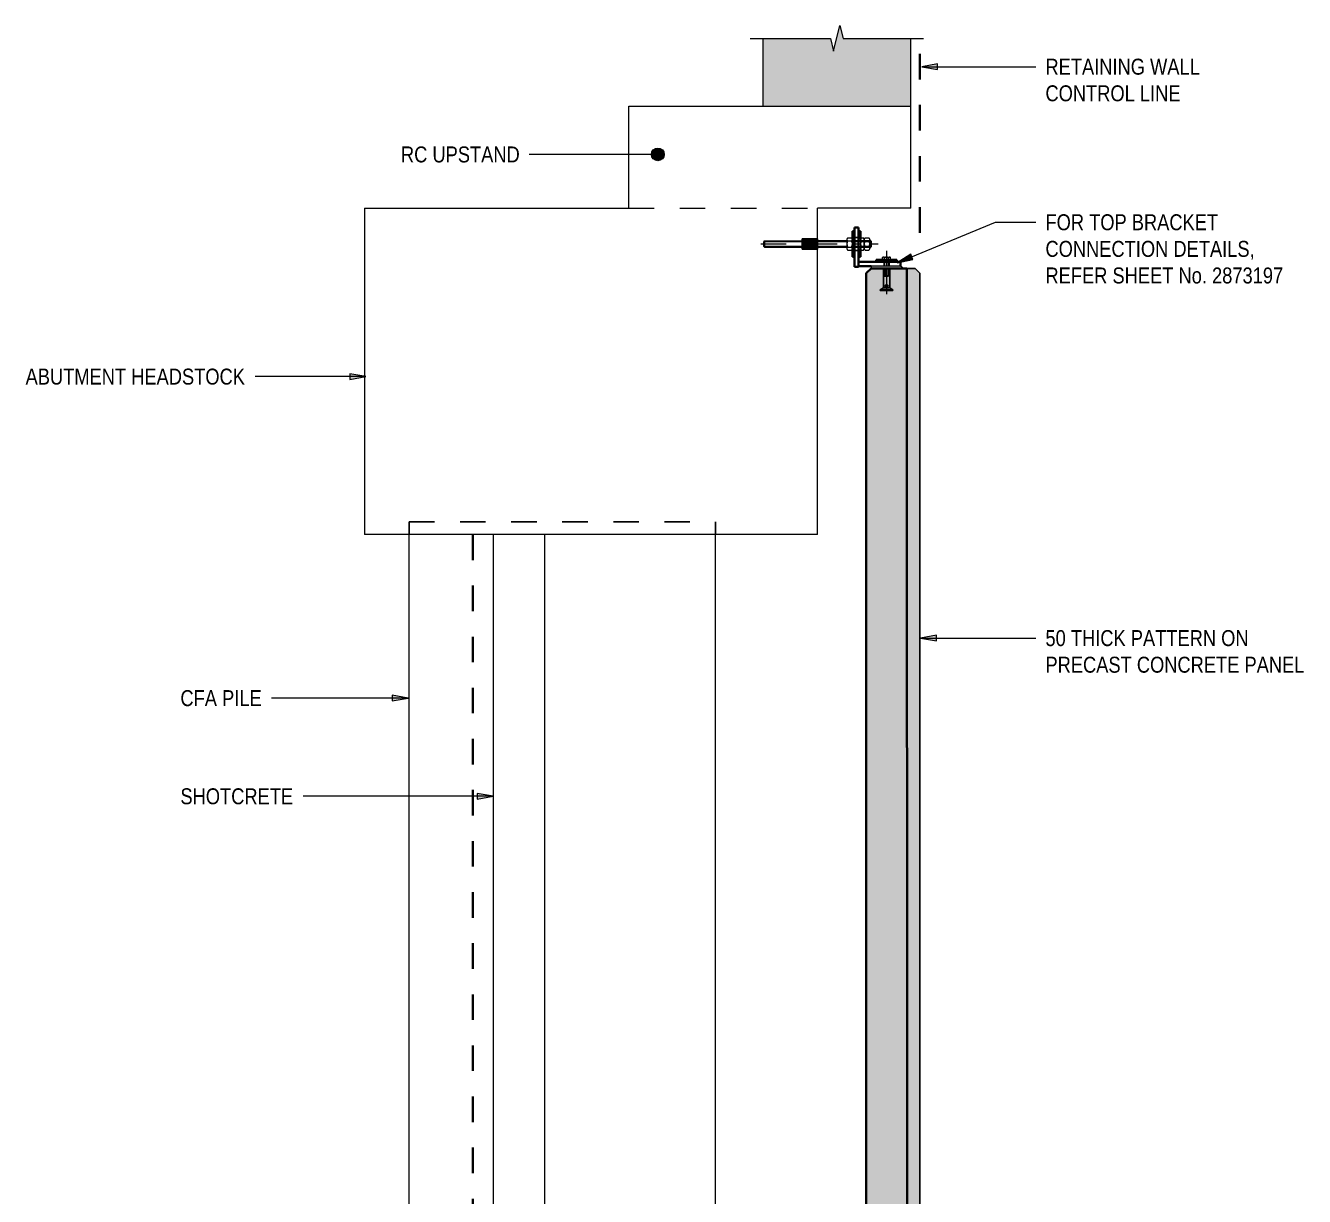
# Model space of a CAD drawing. Header units: metres. Extents: x 27.6 to 52.1, y -5.1 to 8.6.
# Drawn here: x 45.58 to 50.59, y -0.48 to 4.11 of the extents above; entities that cross this region are included whole.
import ezdxf

# ---------------------------------------------------------------- set-up
doc = ezdxf.new("R2010")
doc.units = ezdxf.units.M
for name, pattern in [('ControlLine', [0.02, 0.0125, -0.0025, 0.0025, -0.0025]), ('JacobsCenter', [0.015, 0.009, -0.0015, 0.003, -0.0015]), ('JacobsDash', [0.0045, 0.003, -0.0015])]:
    doc.linetypes.add(name, pattern=pattern)
for name, color, linetype, lineweight in [('A-DETL', 7, 'Continuous', 13), ('A-DETL-GENF', 7, 'Continuous', 9), ('G-ANNO-TEXT', 7, 'Continuous', 9)]:
    doc.layers.add(name, color=color, linetype=linetype, lineweight=lineweight)
doc.styles.add('Arial Narrow', font='ARIALN.TTF', dxfattribs={"height": 0.0625})

# ---------------------------------------------------------------- blocks, each defined once
blk = doc.blocks.new('BoltElevation - Bolt-6245653-DRG-2873196 - TYPICAL SECTION - PRECAST FASCIA PANEL A1')
at = {"layer": 'A-DETL-GENF', "lineweight": 13}
for p, q in [((-0.016, 0), (-0.016, 0.0091)), ((-0.016, 0), (0.016, 0)), ((-0.012, 0.0112), (0.012, 0.0112)), ((-0.008, 0), (-0.008, 0.0091)), ((0.008, 0), (0.008, 0.0091)), ((0.016, 0), (0.016, 0.0091))]:
    blk.add_line(p, q, dxfattribs=at)
at = {"layer": 'A-DETL-GENF'}
for p, q in [((-0.008, 0), (-0.008, -0.024)), ((-0.008, -0.0338), (-0.008, -0.0613)), ((-0.006, -0.0338), (-0.006, -0.0633)), ((0.006, -0.0338), (0.006, -0.0633)), ((0.008, -0.024), (0.008, 0)), ((0.008, -0.0613), (0.008, -0.0338)), ((-0.008, -0.0613), (-0.006, -0.0633)), ((-0.008, -0.0613), (0.008, -0.0613)), ((-0.006, -0.0633), (0.006, -0.0633)), ((0.006, -0.0633), (0.008, -0.0613))]:
    blk.add_line(p, q, dxfattribs=at)
at = {"layer": 'A-DETL-GENF', "lineweight": 13}
for centre, radius, start, end in [((-0.012, 0.0064), 0.0048, 33.5573, 146.4427), ((0, -0.0048), 0.016, 60, 120), ((0.012, 0.0064), 0.0048, 33.5573, 146.3422)]:
    blk.add_arc(centre, radius, start, end, dxfattribs=at)
blk = doc.blocks.new('BoltNutElevation - Nut-8066476-DRG-2873196 - TYPICAL SECTION - PRECAST FASCIA PANEL A1')
at = {"layer": 'A-DETL-GENF', "lineweight": 13}
for p, q in [((0.0032, 0.024), (0.0184, 0.024)), ((0.0032, 0.012), (0.0184, 0.012)), ((0.0216, 0.018), (0.0216, -0.018)), ((0.0032, -0.012), (0.0184, -0.012)), ((0.0032, -0.024), (0.0184, -0.024))]:
    blk.add_line(p, q, dxfattribs=at)
for centre, radius, start, end in [((0.0072, 0.018), 0.0072, 123.5573, 236.4427), ((0.024, 0), 0.024, 150, 210), ((0.0144, 0.018), 0.0072, 303.5573, 56.4427), ((-0.0024, 0), 0.024, 330, 30), ((0.0072, -0.018), 0.0072, 123.6243, 179.9939), ((0.0072, -0.018), 0.0072, 180.0335, 236.4427), ((0.0144, -0.018), 0.0072, 303.5573, 56.3757)]:
    blk.add_arc(centre, radius, start, end, dxfattribs=at)
blk = doc.blocks.new('BoltThinNutElevation - ThinNut-8066477-DRG-2873196 - TYPICAL SECTION - PRECAST FASCIA PANEL A1')
at = {"layer": 'A-DETL-GENF', "lineweight": 13}
for p, q in [((0, 0.018), (0, -0.018)), ((0.0032, 0.024), (0.0112, 0.024)), ((0.0032, 0.012), (0.0112, 0.012)), ((0.0144, 0.018), (0.0144, -0.018)), ((0.0032, -0.012), (0.0112, -0.012)), ((0.0032, -0.024), (0.0112, -0.024))]:
    blk.add_line(p, q, dxfattribs=at)
for centre, radius, start, end in [((0.0072, 0.018), 0.0072, 123.5573, 236.4427), ((0.024, 0), 0.024, 150, 210), ((0.0072, 0.018), 0.0072, 303.5573, 56.4427), ((-0.0096, 0), 0.024, 330, 30), ((0.0072, -0.018), 0.0072, 123.6243, 236.4427), ((0.0072, -0.018), 0.0072, 303.5573, 56.3757)]:
    blk.add_arc(centre, radius, start, end, dxfattribs=at)
blk = doc.blocks.new('BoltNutElevation - Nut-V3-DRG-2873196 - TYPICAL SECTION - PRECAST FASCIA PANEL A1')
at = {"layer": 'A-DETL-GENF', "lineweight": 13}
for p, q in [((0, 0.018), (0, -0.018)), ((0.0032, 0.024), (0.0184, 0.024)), ((0.0032, 0.012), (0.0184, 0.012)), ((0.0216, 0.018), (0.0216, -0.018)), ((0.0032, -0.012), (0.0184, -0.012)), ((0.0032, -0.024), (0.0184, -0.024))]:
    blk.add_line(p, q, dxfattribs=at)
for centre, radius, start, end in [((0.0072, 0.018), 0.0072, 123.5573, 236.4427), ((0.024, 0), 0.024, 150, 210), ((0.0144, 0.018), 0.0072, 303.5573, 56.4427), ((-0.0024, 0), 0.024, 330, 30), ((0.0072, -0.018), 0.0072, 123.6243, 236.4427), ((0.0144, -0.018), 0.0072, 303.5573, 56.3757)]:
    blk.add_arc(centre, radius, start, end, dxfattribs=at)
blk = doc.blocks.new('BREAK LINE - INPUT VIEW SCALE_R13 - Std Break-9086619-DRG-2873196 - TYPICAL SECTION - PRECAST FASCIA PANEL A1')
at = {"layer": 'A-DETL-GENF'}
for p, q in [((-0.05, 0), (0.2649, 0)), ((0.2649, 0), (0.2774, -0.05)), ((0.2774, -0.05), (0.3024, 0.05)), ((0.3024, 0.05), (0.3149, 0)), ((0.3149, 0), (0.6298, 0))]:
    blk.add_line(p, q, dxfattribs=at)

msp = doc.modelspace()

# ---------------------------------------------------------------- hatches: boundary and pattern name
at = {"layer": 'A-DETL-GENF', "true_color": 0xffffff}
for points in [[(48.8628665, 3.7918792), (49.0463114, 3.7918792), (49.0463114, 4.0570299), (48.7813906, 4.0570299), (48.7688906, 4.1070299), (48.7438906, 4.0070299), (48.7313906, 4.0570299), (48.4664697, 4.0570299), (48.4664697, 3.7918792), (48.8605023, 3.7918792)], [(48.6809853, 3.2317938), (48.6809853, 3.2717938), (48.6209853, 3.2717938), (48.6209853, 3.2317938)], [(48.8903836, 3.1560184), (49.0170976, 3.1560225), (49.0060052, 3.1658122), (48.8903836, 3.1658102), (48.8903836, 3.1560225)]]:
    msp.add_hatch(color=7, dxfattribs=at).paths.add_polyline_path(points)
at = {"layer": 'A-DETL-GENF'}
h = msp.add_hatch(dxfattribs=at)
h.set_pattern_fill('FP_8', color=256, style=0, pattern_type=2)
h.set_pattern_definition([(50, (39.52656, 0), (0.2892177, -0.025306), [0.03024, -0.33266]), (355, (39.52656, 0), (-0.0559485, 0.3033), [0.02419, -0.26613]), (100.451, (39.55066, -0.0021), (0.233273, 0.277996), [0.0257, -0.28272]), (46.184, (39.52656, 0.08064), (0.430338, -0.066747), [0.04536, -0.49899]), (96.636, (39.5624, 0.0751), (0.376873, 0.392794), [0.03855, -0.42408]), (351.184, (39.52656, 0.08064), (0.376882, 0.392789), [0.03629, -0.39919]), (21, (39.56688, 0.06048), (0.240687, -0.1623487), [0.03024, -0.33266]), (326, (39.56688, 0.06048), (0.098109, 0.292397), [0.02419, -0.26613]), (71.451, (39.58694, 0.04695), (0.3388, 0.130048), [0.0257, -0.28272]), (37.5, (39.52656, 0), (0.0048982, 0.13423), [0.00084, -0.26206, 0.00084, -0.26932, -0.26714]), (37.5, (39.52656, 0), (0.0048982, 0.13423), [-0.53306, 0.00084, -0.2663]), (7.5, (39.52656, 0), (0.106079, 0.1590367), [0.00084, -0.15319, 0.00084, -0.25602, -0.10181]), (7.5, (39.52656, 0), (0.106079, 0.1590367), [-0.41089, 0.00084, -0.10098]), (327.5, (39.43664, 0), (0.2152511, -0.0090994), [0.00084, -0.09997, 0.00084, -0.31368, -0.41734]), (327.5, (39.43664, 0), (0.2152511, -0.0090994), [-0.41532, 0.00084, -0.4165]), (317.5, (39.39632, 0), (0.2351528, 0.040369), [0.00084, -0.13021, 0.00084, -0.20803, -0.29637]), (317.5, (39.39632, 0), (0.2351528, 0.040369), [-0.33992, 0.00084, -0.29553])])
h.paths.add_polyline_path([(48.8711797, -3.0000287), (49.0313586, -3.0000287), (49.0311791, 3.1560225), (48.9638672, 3.1560184), (48.9638707, 3.0802568), (48.9763685, 3.0733192), (48.9763686, 3.0698195), (48.9263729, 3.069818), (48.9263729, 3.0733178), (48.9388715, 3.0802568), (48.938869, 3.1560198), (48.8903836, 3.1560184), (48.8711797, 3.1374853), (48.8711797, -2.9507101)])
h.paths.add_polyline_path([(48.9513702, 3.0818177), (48.9527936, 3.0820051), (48.95412, 3.0825545), (48.955259, 3.0834285), (48.956133, 3.0845675), (48.9566824, 3.0858939), (48.9568698, 3.0873172), (48.9566824, 3.0887406), (48.956133, 3.090067), (48.955259, 3.091206), (48.95412, 3.09208), (48.9527936, 3.0926294), (48.9513702, 3.0928168), (48.9499469, 3.0926294), (48.9486205, 3.09208), (48.9474815, 3.091206), (48.9466075, 3.090067), (48.9460581, 3.0887406), (48.9458707, 3.0873172), (48.9460581, 3.0858939), (48.9466075, 3.0845675), (48.9474815, 3.0834285), (48.9486205, 3.0825545), (48.9499469, 3.0820051)])
h.paths.add_polyline_path([(48.9456, 3.1265086), (48.9572736, 3.1265086), (48.9592736, 3.1285086), (48.9592736, 3.1560204), (48.9432736, 3.1560184), (48.9432736, 3.1285086), (48.9452736, 3.1265086)])
at = {"layer": 'A-DETL-GENF', "true_color": 0xffffff}
h = msp.add_hatch(color=7, dxfattribs=at)
h.paths.add_polyline_path([(48.9263729, 3.069818), (48.9763686, 3.0698195), (48.9763685, 3.0733192), (48.9638694, 3.0802575), (48.9638669, 3.1560205), (48.9592736, 3.1560184), (48.9592736, 3.1285086), (48.9571383, 3.1265086), (48.9452736, 3.1265086), (48.9432736, 3.1285086), (48.9432736, 3.1560199), (48.9388693, 3.1560184), (48.9388715, 3.0802568), (48.9263728, 3.0733177)])
h.paths.add_polyline_path([(48.9513702, 3.0818177), (48.9499469, 3.0820051), (48.9486205, 3.0825545), (48.9474815, 3.0834285), (48.9466075, 3.0845675), (48.9460581, 3.0858939), (48.9458707, 3.0873172), (48.9460581, 3.0887406), (48.9466075, 3.090067), (48.9474815, 3.091206), (48.9486205, 3.09208), (48.9499469, 3.0926294), (48.9513702, 3.0928168), (48.9527936, 3.0926294), (48.95412, 3.09208), (48.955259, 3.091206), (48.956133, 3.090067), (48.9566824, 3.0887406), (48.9568698, 3.0873172), (48.9566824, 3.0858939), (48.956133, 3.0845675), (48.955259, 3.0834285), (48.95412, 3.0825545), (48.9527936, 3.0820051)])
at = {"layer": 'A-DETL-GENF', "true_color": 0xd6ccbe}
msp.add_hatch(color=9, dxfattribs=at).paths.add_polyline_path([(49.0313586, -3.0000287), (49.0813586, -3.0000287), (49.0811797, 3.1376263), (49.063679, 3.1560234), (49.0311791, 3.1560225), (49.031354, -2.8441346)])
at = {"layer": 'G-ANNO-TEXT'}
for points in [[(49.0887393, 3.9461732), (49.1512393, 3.9351528), (49.1512393, 3.9571937)], [(48.9927237, 3.1780249), (49.0546901, 3.1917314), (49.0462652, 3.2120986)], [(46.9124898, 2.7331134), (46.8499898, 2.7441339), (46.8499898, 2.722093)], [(49.0845314, 1.7095936), (49.1470314, 1.6985732), (49.1470314, 1.7206141)], [(47.0777248, 1.4745842), (47.0152248, 1.4856046), (47.0152248, 1.4635638)], [(47.4109905, 1.090408), (47.3484905, 1.1014284), (47.3484905, 1.0793875)]]:
    msp.add_hatch(color=256, dxfattribs=at).paths.add_polyline_path(points)
h = msp.add_hatch(color=256, dxfattribs=at)
edge = h.paths.add_edge_path()
edge.add_arc((48.0555591, 3.6027076), 0.025, 0, 360)

# ---------------------------------------------------------------- linework, layer by layer
at = {"layer": 'A-DETL', "lineweight": 18}
for p, q in [((48.4664697, 4.0570299), (48.4664697, 3.7918792)), ((49.0463114, 3.7918792), (49.0463114, 4.0570299)), ((47.9414881, 3.3918792), (47.9414881, 3.7918792)), ((47.9414881, 3.7918792), (49.0463114, 3.7918792)), ((48.4664697, 3.7918792), (49.0463114, 3.7918792)), ((49.0463114, 3.3918792), (49.0463114, 3.7918792)), ((46.9063114, 3.3918792), (46.9063114, 2.1151534)), ((46.9063114, 3.3918792), (47.9414881, 3.3918792)), ((48.6813114, 2.1151534), (48.6813114, 3.3918792)), ((49.0463114, 3.3918792), (48.6813114, 3.3918792)), ((48.6813114, 2.1151534), (46.9063114, 2.1151534)), ((47.0813114, -4.2982948), (47.0813114, 2.1151534)), ((48.2813114, -4.2982948), (48.2813114, 2.1151534))]:
    msp.add_line(p, q, dxfattribs=at)
at = {"layer": 'A-DETL', "color": 122, "linetype": 'ControlLine', "lineweight": 35, "true_color": 0x31d397}
msp.add_line((49.0816099, 3.2962982), (49.0816099, 4.0570299), dxfattribs=at)
at = {"layer": 'A-DETL', "linetype": 'JacobsDash', "lineweight": 18}
msp.add_line((47.9414881, 3.3918792), (48.6813114, 3.3918792), dxfattribs=at)
at = {"layer": 'A-DETL', "lineweight": 35}
for p, q in [((48.8253023, 3.3172334), (48.8253023, 3.1632326)), ((48.8413023, 3.3172334), (48.8253023, 3.3172334)), ((48.8413023, 3.1632326), (48.8413023, 3.3172334)), ((48.8173023, 3.3023006), (48.8173023, 3.2703004)), ((48.8253023, 3.3023006), (48.8173023, 3.3023006)), ((48.8253023, 3.2023006), (48.8253023, 3.3023006)), ((48.8493223, 3.3023004), (48.8413223, 3.3023004)), ((48.8413223, 3.3023004), (48.8413223, 3.2023004)), ((48.8493223, 3.2703004), (48.8493223, 3.3023004)), ((48.8173023, 3.2343004), (48.8173023, 3.2023006)), ((48.8493223, 3.2023004), (48.8493223, 3.2343004)), ((48.8173023, 3.2023006), (48.8253023, 3.2023006)), ((48.8253023, 3.1632326), (48.8413023, 3.1632326)), ((48.8413023, 3.181811), (49.0060052, 3.181811)), ((48.8413023, 3.1658122), (48.8903836, 3.1658122)), ((48.8413223, 3.2023004), (48.8493223, 3.2023004)), ((48.8903836, 3.1560184), (48.8711797, 3.1374853)), ((49.0311791, 3.1560225), (48.8903836, 3.1560184)), ((48.9108312, 3.181811), (48.9108312, 3.1898109)), ((48.9108312, 3.1898109), (48.9911002, 3.1898109)), ((48.9111391, 3.1818109), (48.9111391, 3.1898109)), ((48.9111391, 3.1898109), (48.9352736, 3.1898109)), ((48.9111391, 3.1818109), (48.9432736, 3.1818109)), ((48.9911002, 3.1818109), (48.9111391, 3.1818109)), ((48.9592736, 3.1818109), (48.9914081, 3.1818109)), ((48.9672736, 3.1898109), (48.9914081, 3.1898109)), ((48.9911002, 3.1898109), (48.9911002, 3.1818109)), ((48.9914081, 3.1898109), (48.9914081, 3.1818109)), ((49.0060052, 3.181811), (49.0060052, 3.1661867)), ((49.0313586, -3.0000287), (49.0311791, 3.1560225)), ((48.8711797, 3.1374853), (48.8711797, -3.0000287))]:
    msp.add_line(p, q, dxfattribs=at)
at = {"layer": 'A-DETL', "lineweight": 25}
for p, q in [((48.4709853, 3.2617938), (48.4729853, 3.2637938)), ((48.4709853, 3.2617938), (48.6496693, 3.2617938)), ((48.4709853, 3.2417938), (48.4709853, 3.2617938)), ((48.4709853, 3.2617938), (48.4709853, 3.2417938)), ((48.6476693, 3.2637938), (48.4729853, 3.2637938)), ((48.4729853, 3.2397938), (48.4729853, 3.2637938)), ((48.6209853, 3.2717938), (48.6809853, 3.2717938)), ((48.6209853, 3.2317938), (48.6209853, 3.2717938)), ((48.7957023, 3.2643004), (48.6217602, 3.2643004)), ((48.6496693, 3.2617938), (48.6476693, 3.2637938)), ((48.6476693, 3.2397938), (48.6476693, 3.2637938)), ((48.6496693, 3.2417938), (48.6496693, 3.2617938)), ((48.6496693, 3.2617938), (48.6496693, 3.2417938)), ((48.6529211, 3.2623004), (48.6549211, 3.2643004)), ((48.6529211, 3.2623004), (48.7957023, 3.2623004)), ((48.6529211, 3.2423004), (48.6529211, 3.2623004)), ((48.6529211, 3.2623004), (48.6529211, 3.2423004)), ((48.6549211, 3.2403004), (48.6549211, 3.2643004)), ((48.6809853, 3.2717938), (48.6809853, 3.2317938)), ((48.8894569, 3.2643004), (48.8173023, 3.2643004)), ((48.8173023, 3.2623004), (48.8894569, 3.2623004)), ((48.8413023, 3.2773004), (48.8253023, 3.2773004)), ((48.8914569, 3.2623004), (48.8894569, 3.2643004)), ((48.8894569, 3.2403004), (48.8894569, 3.2643004)), ((48.8914569, 3.2423004), (48.8914569, 3.2623004)), ((48.8914569, 3.2623004), (48.8914569, 3.2423004)), ((48.6496693, 3.2417938), (48.4709853, 3.2417938)), ((48.4729853, 3.2397938), (48.4709853, 3.2417938)), ((48.4729853, 3.2397938), (48.6476693, 3.2397938)), ((48.6809853, 3.2317938), (48.6209853, 3.2317938)), ((48.6318132, 3.2403004), (48.7957023, 3.2403004)), ((48.6476693, 3.2397938), (48.6496693, 3.2417938)), ((48.7957023, 3.2423004), (48.6529211, 3.2423004)), ((48.6549211, 3.2403004), (48.6529211, 3.2423004)), ((48.8894569, 3.2423004), (48.8173023, 3.2423004)), ((48.8173023, 3.2403004), (48.8894569, 3.2403004)), ((48.8253023, 3.2273004), (48.8413023, 3.2273004)), ((48.8894569, 3.2403004), (48.8914569, 3.2423004)), ((48.9388715, 3.0802568), (48.9388693, 3.1560198)), ((48.9593666, 3.1560204), (48.9593675, 3.1258142)), ((48.9638672, 3.1560205), (48.9638694, 3.0802575)), ((49.063679, 3.1560234), (49.0311791, 3.1560225)), ((49.0311791, 3.1560225), (49.0313586, -3.0000287)), ((49.0811797, 3.1376263), (49.063679, 3.1560234)), ((48.9433641, 3.1258138), (48.943364, 3.1284182)), ((48.9593675, 3.1258142), (48.9433641, 3.1258138)), ((49.0813586, -3.0000287), (49.0811797, 3.1376263)), ((48.9388715, 3.0802568), (48.9263728, 3.0733177)), ((48.9263728, 3.0733177), (48.9763685, 3.0733192)), ((48.9263729, 3.069818), (48.9263728, 3.0733177)), ((48.9763686, 3.0698195), (48.9263729, 3.069818)), ((48.9638694, 3.0802575), (48.9388715, 3.0802568)), ((48.9638694, 3.0802575), (48.9763685, 3.0733192)), ((48.9763685, 3.0733192), (48.9763686, 3.0698195))]:
    msp.add_line(p, q, dxfattribs=at)
at = {"layer": 'A-DETL', "linetype": 'JacobsCenter', "lineweight": 18}
for p, q in [((48.4582862, 3.2523004), (48.7957023, 3.2523004)), ((48.8173023, 3.2523004), (48.8493223, 3.2523004)), ((48.8853223, 3.2523004), (48.9182862, 3.2523004))]:
    msp.add_line(p, q, dxfattribs=at)
at = {"layer": 'A-DETL', "linetype": 'JacobsCenter', "lineweight": 9}
for p, q in [((48.9513662, 3.2254147), (48.951368, 3.1658122)), ((48.9513682, 3.1560202), (48.9513726, 3.0054147))]:
    msp.add_line(p, q, dxfattribs=at)
at = {"layer": 'A-DETL', "lineweight": 9}
for p, q in [((49.0060052, 3.1658122), (48.8903836, 3.1658122)), ((48.8903836, 3.1658122), (48.8903836, 3.1560184)), ((48.8903836, 3.1560184), (49.017098, 3.1560221)), ((48.9412725, 3.1898109), (48.9406486, 3.1658122)), ((48.9612538, 3.1898109), (48.9610537, 3.1658122)), ((49.017098, 3.1560221), (49.0060052, 3.1658122))]:
    msp.add_line(p, q, dxfattribs=at)
at = {"layer": 'A-DETL', "linetype": 'JacobsDash', "lineweight": 25}
for p, q in [((47.0813114, 2.1151534), (47.0813114, 2.1651534)), ((47.0813114, 2.1651534), (48.2813114, 2.1651534)), ((48.2813114, 2.1651534), (48.2813114, 2.1151534))]:
    msp.add_line(p, q, dxfattribs=at)
at = {"layer": 'A-DETL', "color": 8, "linetype": 'JacobsDash', "lineweight": 35, "true_color": 0x808080}
msp.add_line((47.3313114, 2.1151534), (47.3313114, -2.7583156), dxfattribs=at)
at = {"layer": 'A-DETL', "color": 8, "lineweight": 18, "true_color": 0x808080}
for p, q in [((47.4113114, 2.1151534), (47.4113114, -4.2983466)), ((47.6113114, 2.1151534), (47.6113114, -4.2983466))]:
    msp.add_line(p, q, dxfattribs=at)
at = {"layer": 'A-DETL', "lineweight": 25}
msp.add_circle((48.9513702, 3.0873172), 0.0054995, dxfattribs=at)
at = {"layer": 'G-ANNO-TEXT'}
for p, q in [((49.1512393, 3.9571937), (49.0887393, 3.9461732)), ((49.1512393, 3.9351528), (49.1512393, 3.9571937)), ((49.0887393, 3.9461732), (49.1512393, 3.9351528)), ((49.0887393, 3.9461732), (49.5359265, 3.9461732)), ((47.7581148, 3.6027076), (47.5517788, 3.6027076)), ((48.0555591, 3.6027076), (47.7581148, 3.6027076)), ((48.9927237, 3.1780249), (49.3776928, 3.3372686)), ((49.3776928, 3.3372686), (49.5359265, 3.3372686)), ((49.0462652, 3.2120986), (48.9927237, 3.1780249)), ((49.0546901, 3.1917314), (49.0462652, 3.2120986)), ((48.9927237, 3.1780249), (49.0546901, 3.1917314)), ((46.4803547, 2.7331134), (46.4786542, 2.7331134)), ((46.9124898, 2.7331134), (46.4803547, 2.7331134)), ((46.9124898, 2.7331134), (46.8499898, 2.7441339)), ((46.8499898, 2.7441339), (46.8499898, 2.722093)), ((46.8499898, 2.722093), (46.9124898, 2.7331134)), ((49.1470314, 1.7206141), (49.0845314, 1.7095936)), ((49.0845314, 1.7095936), (49.1470314, 1.6985732)), ((49.0845314, 1.7095936), (49.5359265, 1.7095936)), ((49.1470314, 1.6985732), (49.1470314, 1.7206141)), ((46.5442184, 1.4745842), (46.5426221, 1.4745842)), ((47.0777248, 1.4745842), (46.5442184, 1.4745842)), ((47.0777248, 1.4745842), (47.0152248, 1.4856046)), ((47.0152248, 1.4856046), (47.0152248, 1.4635638)), ((47.0152248, 1.4635638), (47.0777248, 1.4745842)), ((46.7915863, 1.090408), (46.6666455, 1.090408)), ((47.4109905, 1.090408), (46.7915863, 1.090408)), ((47.4109905, 1.090408), (47.3484905, 1.1014284)), ((47.3484905, 1.1014284), (47.3484905, 1.0793875)), ((47.3484905, 1.0793875), (47.4109905, 1.090408))]:
    msp.add_line(p, q, dxfattribs=at)
msp.add_circle((48.0555591, 3.6027076), 0.025, dxfattribs=at)

# ---------------------------------------------------------------- block references
at = {"layer": 'A-DETL-GENF'}
for name, p in [('BREAK LINE - INPUT VIEW SCALE_R13 - Std Break-9086619-DRG-2873196 - TYPICAL SECTION - PRECAST FASCIA PANEL A1', (48.4664697, 4.0570299)), ('BoltNutElevation - Nut-V3-DRG-2873196 - TYPICAL SECTION - PRECAST FASCIA PANEL A1', (48.7957023, 3.2523004)), ('BoltThinNutElevation - ThinNut-8066477-DRG-2873196 - TYPICAL SECTION - PRECAST FASCIA PANEL A1', (48.8493223, 3.2523004)), ('BoltNutElevation - Nut-8066476-DRG-2873196 - TYPICAL SECTION - PRECAST FASCIA PANEL A1', (48.8637223, 3.2523004)), ('BoltElevation - Bolt-6245653-DRG-2873196 - TYPICAL SECTION - PRECAST FASCIA PANEL A1', (48.9512736, 3.1898109))]:
    msp.add_blockref(name, p, dxfattribs=at)

# ---------------------------------------------------------------- texts
at = {"layer": 'G-ANNO-TEXT', "char_height": 0.0625, "attachment_point": 1, "style": 'Arial Narrow', "bg_fill": 3, "box_fill_scale": 1, "bg_fill_color": 256, "bg_fill_transparency": 0}
for s, insert in [('RETAINING WALL ', (49.5734265, 3.9774232)), ('CONTROL LINE ', (49.5734265, 3.8732436)), ('RC UPSTAND', (47.0496043, 3.6339576)), ('FOR TOP BRACKET ', (49.5734265, 3.3685186)), ('CONNECTION DETAILS, ', (49.5734265, 3.2643389)), ('REFER SHEET No. 2873197', (49.5734265, 3.1601593)), ('ABUTMENT HEADSTOCK', (45.5796047, 2.7643634)), ('50 THICK PATTERN ON ', (49.5734265, 1.7408436)), ('PRECAST CONCRETE PANEL', (49.5734265, 1.6366639)), ('CFA PILE', (46.1859684, 1.5058342)), ('SHOTCRETE', (46.1859684, 1.121658))]:
    msp.add_mtext(s, dxfattribs=dict(at, insert=insert))

doc.saveas('drawing.dxf')
